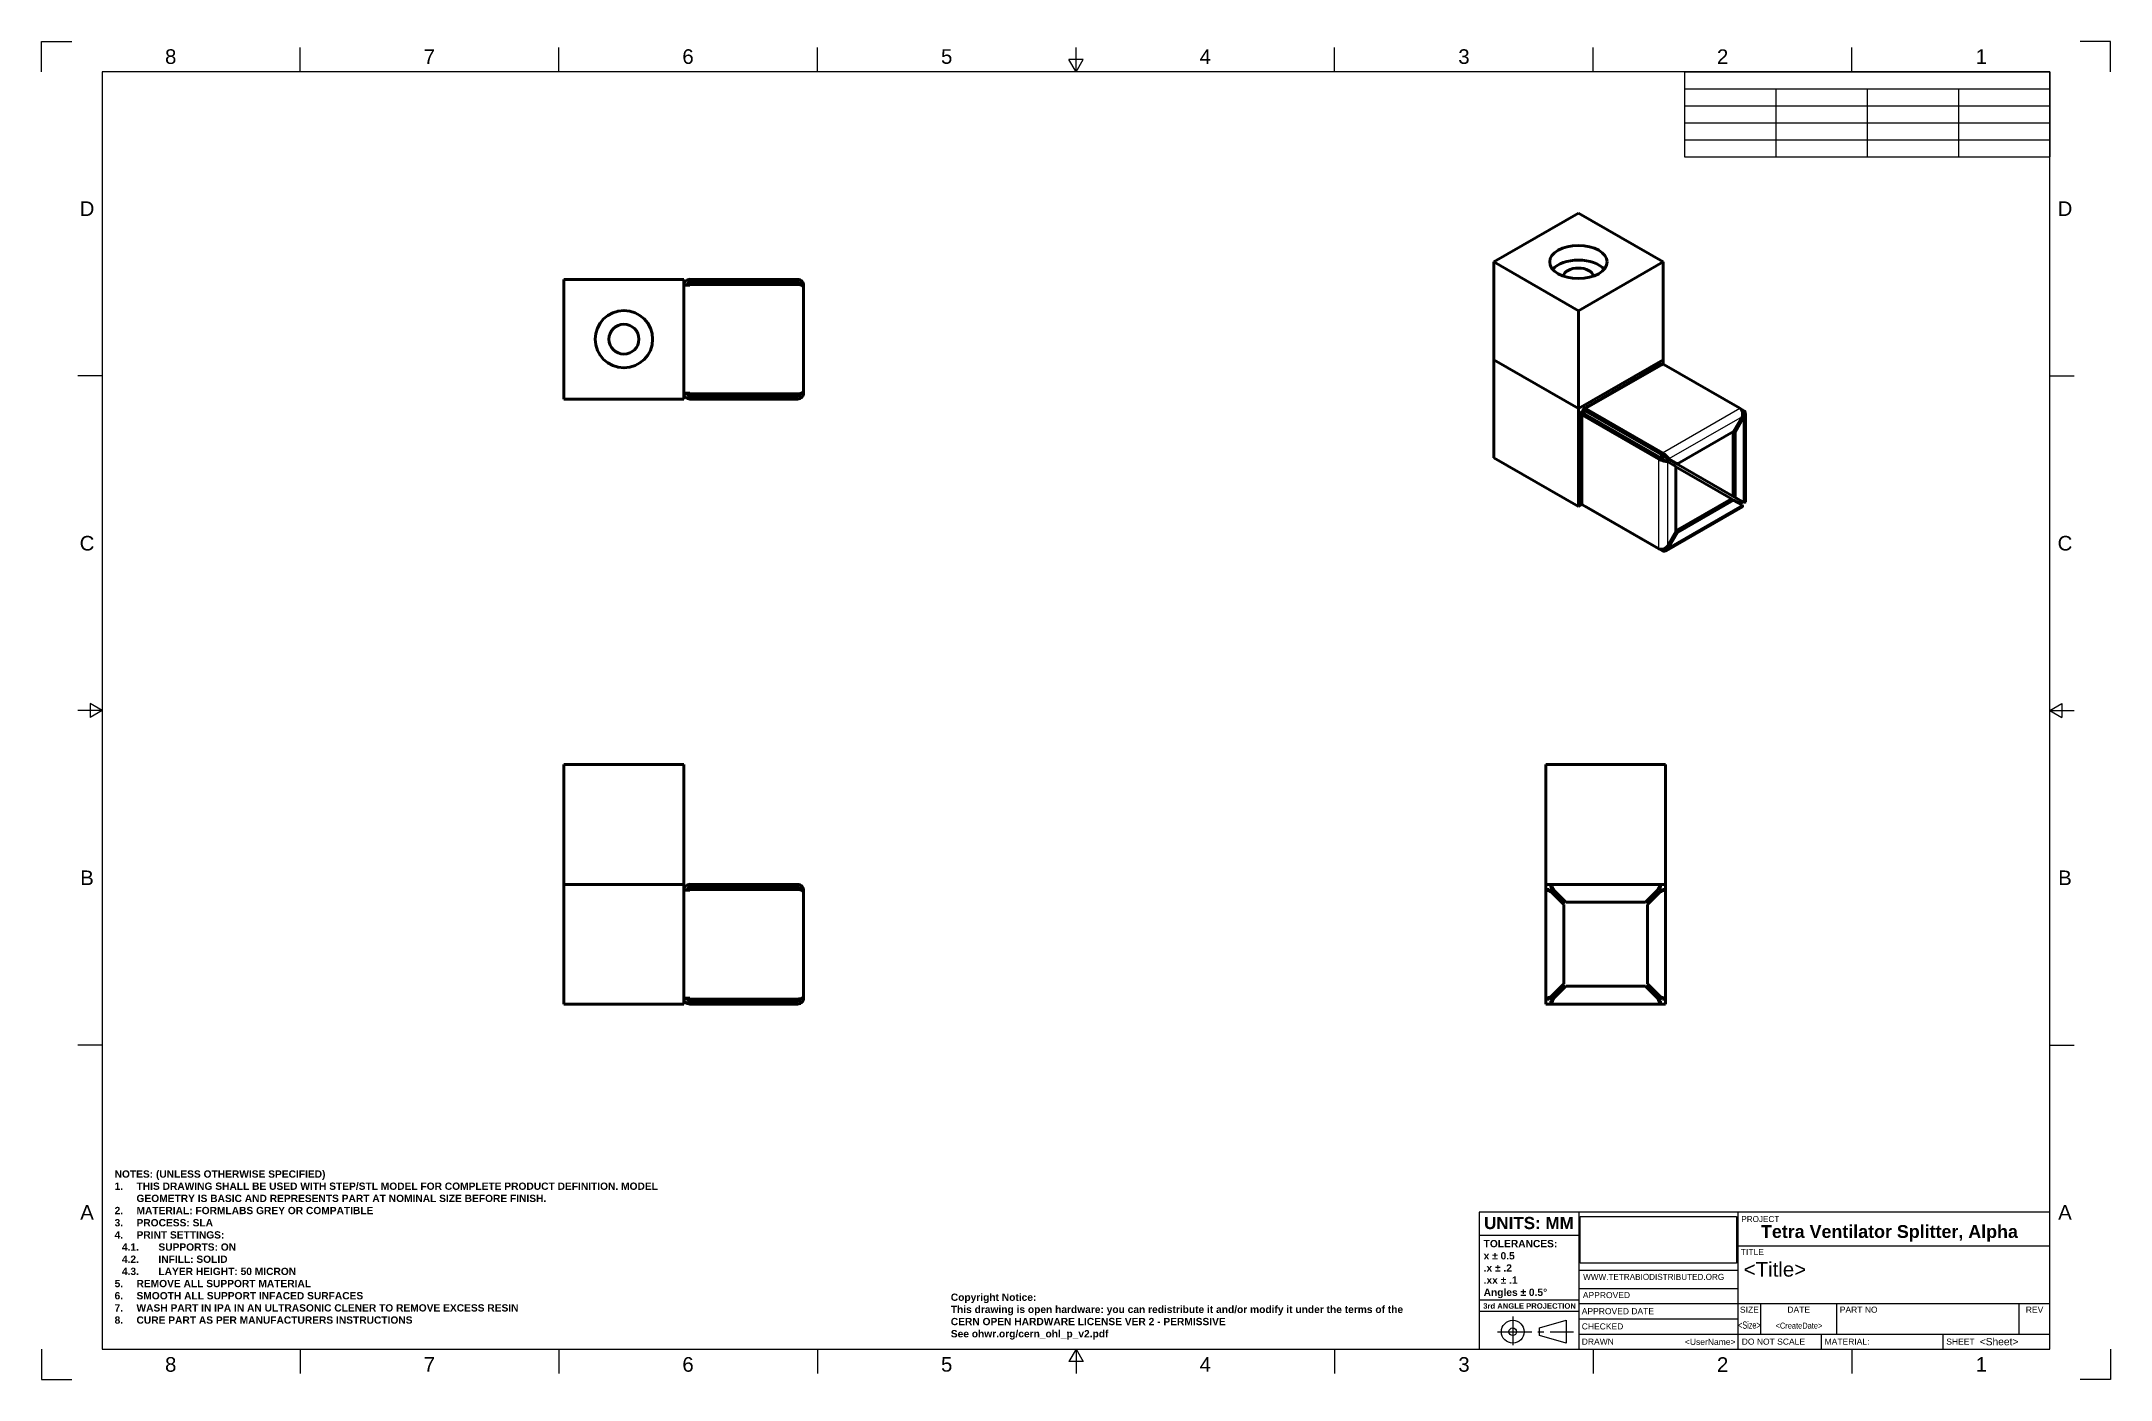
# Model space of a CAD drawing. Header units: inches. Extents: x 0 to 34, y 0 to 22.
import ezdxf
from ezdxf.enums import TextEntityAlignment as Align

# ---------------------------------------------------------------- set-up
doc = ezdxf.new("R2010")
doc.units = ezdxf.units.IN
doc.header["$LTSCALE"] = 0.75
doc.header["$MEASUREMENT"] = 0
doc.linetypes.add('CENTER2', pattern=[1.125, 0.75, -0.125, 0.125, -0.125])
doc.linetypes.add('PHANTOM2', pattern=[1.25, 0.625, -0.125, 0.125, -0.125, 0.125, -0.125])
for name, color, linetype, lineweight in [('Annotations', 7, 'Continuous', 25), ('BOM', 7, 'Continuous', 25), ('Visible', 7, 'Continuous', 50), ('Visible Narrow', 7, 'Continuous', 25)]:
    doc.layers.add(name, color=color, linetype=linetype, lineweight=lineweight)
doc.layers.add('Border', color=7, linetype='Continuous')
doc.layers.add('Titleblock', color=7, linetype='Continuous')
doc.styles.add('FusionTitle', font='ARIALUNI.TTF')
picture_1 = doc.add_image_def('image1.png', size_in_pixel=(3600, 1075))

# ---------------------------------------------------------------- blocks, each defined once
blk = doc.blocks.new('ANSI_D_SHEET')
at = {"layer": 'Border'}
for p, q in [((0, 21.5), (0, 22)), ((0, 22), (0.5, 22)), ((4.25, 21.5), (4.25, 21.9)), ((8.5, 21.5), (8.5, 21.9)), ((12.75, 21.5), (12.75, 21.9)), ((17, 21.5), (17, 21.9)), ((21.25, 21.5), (21.25, 21.9)), ((25.5, 21.5), (25.5, 21.9)), ((29.75, 21.5), (29.75, 21.9)), ((34, 22), (33.5, 22)), ((34, 21.5), (34, 22)), ((33, 21.5), (1, 21.5)), ((1, 21.5), (1, 0.5)), ((17.11547, 21.7), (16.88453, 21.7)), ((17, 21.5), (16.88453, 21.7)), ((17, 21.5), (17.11547, 21.7)), ((33, 0.5), (33, 21.5)), ((1, 16.5), (0.6, 16.5)), ((33, 16.5), (33.4, 16.5)), ((1, 11), (0.6, 11)), ((0.8, 11.11547), (0.8, 10.88453)), ((1, 11), (0.8, 11.11547)), ((1, 11), (0.8, 10.88453)), ((33, 11), (33.2, 11.11547)), ((33, 11), (33.4, 11)), ((33, 11), (33.2, 10.88453)), ((33.2, 11.11547), (33.2, 10.88453)), ((1, 5.5), (0.6, 5.5)), ((33, 5.5), (33.4, 5.5)), ((0, 0.5), (0, 0)), ((1, 0.5), (33, 0.5)), ((4.25, 0.5), (4.25, 0.1)), ((8.5, 0.5), (8.5, 0.1)), ((12.75, 0.5), (12.75, 0.1)), ((17, 0.5), (16.88453, 0.3)), ((17, 0.5), (17, 0.1)), ((17, 0.5), (17.11547, 0.3)), ((21.25, 0.5), (21.25, 0.1)), ((25.5, 0.5), (25.5, 0.1)), ((29.75, 0.5), (29.75, 0.1)), ((34, 0.5), (34, 0)), ((0, 0), (0.5, 0)), ((17.11547, 0.3), (16.88453, 0.3)), ((34, 0), (33.5, 0))]:
    blk.add_line(p, q, dxfattribs=at)
at = {"layer": 'Border', "style": 'FusionTitle'}
for s, p in [('8', (2.125, 21.75)), ('7', (6.375, 21.75)), ('6', (10.625, 21.75)), ('5', (14.875, 21.75)), ('4', (19.125, 21.75)), ('3', (23.375, 21.75)), ('2', (27.625, 21.75)), ('1', (31.875, 21.75)), ('D', (0.75, 19.25)), ('D', (33.25, 19.25)), ('C', (0.75, 13.75)), ('C', (33.25, 13.75)), ('B', (0.75, 8.25)), ('B', (33.25, 8.25)), ('A', (0.75, 2.75)), ('A', (33.25, 2.75)), ('8', (2.125, 0.25)), ('7', (6.375, 0.25)), ('6', (10.625, 0.25)), ('5', (14.875, 0.25)), ('4', (19.125, 0.25)), ('3', (23.375, 0.25)), ('2', (27.625, 0.25)), ('1', (31.875, 0.25))]:
    blk.add_text(s, height=0.24, dxfattribs=at).set_placement(p, align=Align.MIDDLE)
blk = doc.blocks.new('Tetra Titleblock Assembly')
at = {"layer": 'Titleblock'}
for p, q in [((0.002, 2.251), (-9.375, 2.251)), ((-7.74, 2.251), (-7.74, 0)), ((-5.12, 0), (-5.12, 2.251)), ((0, 0), (0, 2.251)), ((-7.74, 1), (-5.12, 1)), ((-7.74, 0.75), (0, 0.75)), ((-4.75, 0.25), (-4.75, 0.75)), ((-3.5, 0.25), (-3.5, 0.75)), ((-0.5, 0.25), (-0.5, 0.75)), ((-7.74, 0.5), (-5.12, 0.5)), ((-7.74, 0.25), (0, 0.25)), ((-7.74, 0), (0, 0)), ((-3.75, 0), (-3.75, 0.25)), ((-1.75, 0), (-1.75, 0.25))]:
    blk.add_line(p, q, dxfattribs=at)
at = {"layer": 'Titleblock', "lineweight": 25}
for p, q in [((-9.375, 2.251), (-9.375, 0)), ((-7.74, 1.871), (-9.375, 1.871)), ((-5.12, 1.7), (0, 1.7)), ((-7.746, 1.3), (-5.126, 1.3)), ((-9.375, 0.814), (-7.74, 0.814)), ((-9.375, 0.625), (-7.74, 0.625)), ((-8.385, 0.35), (-7.948, 0.475)), ((-8.385, 0.225), (-8.385, 0.35)), ((-7.948, 0.475), (-7.948, 0.1)), ((-7.948, 0.1), (-8.385, 0.225))]:
    blk.add_line(p, q, dxfattribs=at)
at = {"layer": 'Titleblock', "linetype": 'PHANTOM2', "lineweight": 25}
blk.add_line((-8.823, 0.537), (-8.823, 0.037), dxfattribs=at)
at = {"layer": 'Titleblock', "linetype": 'CENTER2', "lineweight": 25}
blk.add_line((-9.073, 0.287), (-7.823, 0.287), dxfattribs=at)
at = {"layer": 'Titleblock', "lineweight": 25}
for radius in [0.188, 0.0625]:
    blk.add_circle((-8.823, 0.287), radius, dxfattribs=at)
at = {"layer": 'Titleblock', "style": 'FusionTitle'}
for s, p in [('TITLE', (-5.077, 1.648)), ('PART NO', (-3.45, 0.7))]:
    blk.add_text(s, height=0.1, dxfattribs=at).set_placement(p, align=Align.TOP_LEFT)
for s, p in [('APPROVED', (-7.672, 0.89)), ('APPROVED DATE', (-7.69, 0.625)), ('CHECKED', (-7.69, 0.375)), ('DRAWN', (-7.69, 0.125)), ('DO NOT SCALE', (-5.061, 0.125)), ('MATERIAL:', (-3.7, 0.125)), ('SHEET', (-1.7, 0.125))]:
    blk.add_text(s, height=0.1, dxfattribs=at).set_placement(p, align=Align.MIDDLE_LEFT)
for s, p in [('SIZE', (-4.935, 0.7)), ('DATE', (-4.125, 0.7)), ('REV', (-0.25, 0.7))]:
    blk.add_text(s, height=0.1, dxfattribs=at).set_placement(p, align=Align.TOP_CENTER)
at = {"layer": 'Titleblock', "lineweight": 25, "attachment_point": 1}
for s, width, heights, insert, char_height in [('{\\fHelvetica|b1|i0|c0|p34;UNITS: MM}', 1.75, [0], (-9.295, 2.175), 0.2), ('{\\fHelvetica|b1|i0|c0|p34;TOLERANCES:\\Px ± 0.5\\P.x ± .2\\P.xx ± .1\\PAngles ± 0.5°}', 1.20914, [0], (-9.302, 1.796), 0.12), ('{\\fHelvetica|b1|i0|c0|p34;3rd ANGLE PROJECTION}', 1.76914, [0.138], (-9.309, 0.756), 0.09)]:
    blk.add_mtext_dynamic_manual_height_columns(s, width=width, gutter_width=0.6, heights=heights, dxfattribs=dict(at, insert=insert, char_height=char_height))
at = {"layer": 'Titleblock', "lineweight": 35, "char_height": 0.1, "attachment_point": 1}
for s, width, insert in [('PROJECT', 0.62, (-5.068, 2.19)), ('WWW.TETRABIODISTRIBUTED.ORG', 2.41412, (-7.667, 1.239))]:
    blk.add_mtext_dynamic_manual_height_columns(s, width=width, gutter_width=0.6, heights=[0], dxfattribs=dict(at, insert=insert))
at = {"layer": 'Titleblock', "style": 'FusionTitle'}
blk.add_attdef('TITLE_1', text='', height=0.24, dxfattribs=at).set_placement((-5.028, 1.433), align=Align.TOP_LEFT)
for tag, p in [('APPROVED_BY', (-5.135, 0.881)), ('CHECKED_BY', (-5.161, 0.381)), ('DRAWN_BY', (-5.164, 0.12))]:
    blk.add_attdef(tag, text='', height=0.1, dxfattribs=at).set_placement(p, align=Align.MIDDLE_RIGHT)
for tag, p in [('SIZE', (-4.935, 0.3)), ('REV', (-0.25, 0.3))]:
    blk.add_attdef(tag, text='', height=0.12, dxfattribs=at).set_placement(p, align=Align.BOTTOM_CENTER)
blk.add_attdef('DRAWN_DATE', text='', height=0.1, dxfattribs=at).set_placement((-4.121, 0.388), align=Align.MIDDLE_CENTER)
blk.add_attdef('<PART_NO>', text='', height=0.12, dxfattribs=at).set_placement((-3.45, 0.3), align=Align.BOTTOM_LEFT)
for tag, p in [('MATERIAL', (-2.927, 0.124)), ('SHEET', (-1.15, 0.125))]:
    blk.add_attdef(tag, text='', height=0.12, dxfattribs=at).set_placement(p, align=Align.MIDDLE_LEFT)
at = {"layer": 'Titleblock', "linetype": 'Continuous', "lineweight": 0}
image = blk.add_image(picture_1, insert=(-7.714, 1.414), size_in_units=(2.567, 0.767), dxfattribs=at)
image.dxf.flags = 15
blk = doc.blocks.new('*T7')
at = {"layer": 'BOM', "color": 0, "linetype": 'ByBlock', "lineweight": -2, "transparency": 16777216}
for p, q in [((0, 0), (6, 0)), ((0, 0), (0, -1.4)), ((6, 0), (6, -1.4)), ((0, -0.28), (6, -0.28)), ((1.5, -0.28), (1.5, -1.4)), ((3, -0.28), (3, -1.4)), ((4.5, -0.28), (4.5, -1.4)), ((0, -0.56), (6, -0.56)), ((0, -0.84), (6, -0.84)), ((0, -1.12), (6, -1.12)), ((0, -1.4), (6, -1.4))]:
    blk.add_line(p, q, dxfattribs=at)

msp = doc.modelspace()

# ---------------------------------------------------------------- linework, layer by layer
at = {"layer": 'Visible', "extrusion": (-0.707107, -0.407196, 0.578093)}
for p, q in [((25.255, 19.175, -0.573), (23.863, 18.373, 0.565)), ((26.647, 18.373, 0.565), (25.255, 19.175, -0.573)), ((23.863, 18.373, 0.565), (25.255, 17.572, 1.703)), ((23.863, 18.373, 0.565), (23.863, 16.764, -0.569)), ((25.255, 17.572, 1.703), (26.647, 18.373, 0.565)), ((26.647, 18.373, 0.565), (26.647, 16.764, -0.569)), ((25.255, 17.572, 1.703), (25.255, 15.963, 0.569)), ((23.863, 16.764, -0.569), (25.255, 15.963, 0.569)), ((23.863, 16.764, -0.569), (23.863, 15.155, -1.703)), ((25.255, 15.963, 0.569), (23.863, 16.764, -0.569)), ((25.255, 15.963, 0.569), (26.647, 16.764, -0.569)), ((26.647, 16.764, -0.569), (25.255, 15.963, 0.569)), ((25.345, 15.967, 0.512), (26.598, 16.689, -0.512)), ((26.647, 16.764, -0.569), (26.647, 16.684, -0.625)), ((26.647, 16.684, -0.455), (26.657, 16.69, -0.464)), ((26.657, 16.69, -0.464), (27.91, 15.968, 0.561)), ((25.255, 15.963, 0.569), (25.255, 14.353, -0.565)), ((25.296, 14.434, -0.508), (25.296, 15.882, 0.512)), ((25.325, 15.922, 0.455), (25.36, 15.902, 0.484)), ((25.325, 15.854, 0.578), (25.36, 15.874, 0.549)), ((25.325, 15.854, 0.578), (26.578, 15.132, 1.602)), ((25.325, 15.842, 0.569), (25.325, 15.854, 0.578)), ((25.36, 15.874, 0.549), (26.612, 15.152, 1.573)), ((25.394, 15.963, 0.569), (25.384, 15.957, 0.577)), ((25.384, 15.957, 0.577), (26.637, 15.235, 1.602)), ((25.384, 15.957, 0.577), (25.384, 15.916, 0.549)), ((26.637, 15.195, 1.573), (25.384, 15.916, 0.549)), ((27.945, 15.828, 0.589), (27.806, 15.587, 0.59)), ((27.97, 15.814, 0.549), (27.83, 15.572, 0.55)), ((27.915, 15.966, 0.419), (27.97, 15.934, 0.464)), ((27.97, 15.814, 0.549), (27.945, 15.828, 0.529)), ((27.998, 15.882, 0.512), (27.998, 14.434, -0.508)), ((26.881, 15.054, 1.346), (27.806, 15.587, 0.59)), ((27.796, 14.523, -0.232), (27.796, 15.581, 0.513)), ((27.83, 15.572, 0.55), (27.806, 15.587, 0.529)), ((27.83, 15.572, 0.55), (27.83, 14.503, -0.204)), ((25.255, 14.353, -0.565), (23.863, 15.155, -1.703)), ((26.647, 15.155, -1.703), (26.628, 15.144, -1.687)), ((26.647, 15.183, -1.682), (26.647, 15.155, -1.703)), ((26.682, 15.169, -1.565), (26.682, 15.163, -1.569)), ((26.682, 15.163, -1.569), (27.935, 14.442, -0.545)), ((26.717, 15.092, 1.573), (26.682, 15.112, 1.545)), ((26.741, 15.135, 1.573), (26.707, 15.155, 1.545)), ((26.846, 15.074, 1.318), (26.707, 15.155, 1.545)), ((26.717, 15.092, 1.573), (26.856, 15.011, 1.346)), ((26.741, 15.135, 1.573), (26.881, 15.054, 1.346)), ((26.881, 15.054, 1.346), (26.846, 15.074, 1.318)), ((26.856, 13.942, 0.593), (26.856, 15.011, 1.346)), ((27.77, 14.48, -0.659), (26.856, 15.006, -1.406)), ((25.325, 14.393, -0.621), (25.255, 14.353, -0.565)), ((25.325, 14.394, -0.451), (25.325, 14.382, -0.459)), ((25.325, 14.382, -0.459), (26.578, 13.66, 0.565)), ((25.384, 14.347, -0.556), (25.384, 14.348, -0.556)), ((25.384, 14.347, -0.556), (26.637, 13.626, 0.468)), ((27.949, 14.348, -0.508), (26.696, 13.627, 0.516)), ((26.856, 13.953, 0.516), (27.771, 14.48, -0.232)), ((27.806, 14.46, -0.204), (26.881, 13.927, 0.553)), ((27.806, 14.46, -0.204), (27.771, 14.48, -0.232)), ((27.83, 14.503, -0.204), (27.796, 14.523, -0.232)), ((27.935, 14.442, -0.459), (27.796, 14.523, -0.232)), ((27.945, 14.379, -0.431), (27.806, 14.46, -0.204)), ((27.97, 14.422, -0.431), (27.83, 14.503, -0.204)), ((27.97, 14.422, -0.431), (27.935, 14.442, -0.459)), ((26.717, 13.701, 0.593), (26.856, 13.942, 0.593)), ((26.881, 13.927, 0.553), (26.856, 13.942, 0.532)), ((26.741, 13.686, 0.553), (26.717, 13.701, 0.533)), ((26.741, 13.686, 0.553), (26.881, 13.927, 0.553))]:
    msp.add_line(p, q, dxfattribs=at)
at = {"layer": 'Visible', "extrusion": (-1e-16, -1, 2.966e-13)}
for p, q in [((10.556, 18.088, 1.969), (8.587, 18.088, 1.969)), ((8.587, 18.088, 1.969), (8.587, 16.12, 1.969)), ((10.556, 16.12, 1.969), (10.556, 18.088, 1.969)), ((10.654, 18.088, -0.084), (12.426, 18.088, -0.084)), ((10.654, 18.088, -0.084), (10.654, 18.039, -0.084)), ((12.426, 18.039, -0.084), (10.654, 18.039, -0.084)), ((10.654, 18.004, 0), (12.426, 18.004, 0)), ((10.654, 17.99, 0), (10.654, 18.004, 0)), ((12.524, 17.99, -0.133), (12.495, 17.99, -0.133)), ((12.524, 17.99, -0.133), (12.524, 17.955, -0.168)), ((12.524, 17.955, -0.098), (12.524, 16.253, -0.098)), ((8.587, 16.12, 1.969), (10.556, 16.12, 1.969)), ((10.654, 16.218, 0), (10.654, 16.204, 0)), ((10.654, 16.204, 0), (12.426, 16.204, 0)), ((10.654, 16.169, -0.084), (12.426, 16.169, -0.084)), ((10.654, 16.12, -0.084), (10.654, 16.169, -0.084)), ((10.654, 16.12, -0.084), (12.426, 16.12, -0.084)), ((12.524, 16.218, -0.133), (12.495, 16.218, -0.133)), ((12.524, 16.218, -0.133), (12.524, 16.253, -0.168))]:
    msp.add_line(p, q, dxfattribs=at)
at = {"layer": 'Visible'}
for p, q in [((8.587, 10.11, 0.984), (10.556, 10.11, 0.984)), ((8.587, 10.11, 0.984), (8.587, 8.142, 0.984)), ((10.556, 10.11, 0.984), (10.556, 8.142, 0.984)), ((8.587, 8.142, 0.984), (10.556, 8.142, 0.984)), ((8.587, 8.142, 0.984), (8.587, 6.173, 0.984)), ((10.556, 8.142, 0.984), (8.587, 8.142, 0.984)), ((10.556, 8.142, 0.984), (10.556, 6.173, 0.984)), ((10.654, 8.142, 0.9), (12.426, 8.142, 0.9)), ((10.654, 8.142, 0.9), (10.654, 8.093, 0.9)), ((12.426, 8.093, 0.9), (10.654, 8.093, 0.9)), ((10.654, 8.058, 0.984), (12.426, 8.058, 0.984)), ((10.654, 8.044, 0.984), (10.654, 8.058, 0.984)), ((12.524, 8.044, 0.851), (12.495, 8.044, 0.851)), ((12.524, 8.044, 0.851), (12.524, 8.009, 0.816)), ((12.524, 8.009, 0.886), (12.524, 6.307, 0.886)), ((10.556, 6.173, 0.984), (8.587, 6.173, 0.984)), ((10.654, 6.272, 0.984), (10.654, 6.257, 0.984)), ((10.654, 6.257, 0.984), (12.426, 6.257, 0.984)), ((10.654, 6.223, 0.9), (12.426, 6.223, 0.9)), ((10.654, 6.173, 0.9), (10.654, 6.223, 0.9)), ((10.654, 6.173, 0.9), (12.426, 6.173, 0.9)), ((12.524, 6.272, 0.851), (12.495, 6.272, 0.851)), ((12.524, 6.272, 0.851), (12.524, 6.307, 0.816))]:
    msp.add_line(p, q, dxfattribs=at)
at = {"layer": 'Visible', "extrusion": (-1, -2e-16, 2.966e-13)}
for p, q in [((24.72, 10.11, 0), (26.688, 10.11, 0)), ((24.72, 10.11, 0), (24.72, 8.142, 0)), ((26.688, 10.11, 0), (26.688, 8.142, 0)), ((24.72, 8.142, 0), (24.804, 8.142, 0)), ((24.72, 8.142, 0), (24.72, 8.058, 0)), ((24.804, 8.142, 0), (24.72, 8.142, 0)), ((24.72, 8.058, 1.87), (24.769, 8.058, 1.87)), ((24.72, 6.257, 1.87), (24.72, 8.058, 1.87)), ((24.804, 8.093, 1.87), (24.804, 8.142, 1.87)), ((24.804, 8.142, 1.87), (26.604, 8.142, 1.87)), ((24.818, 8.009, 1.968), (25.015, 7.812, 1.968)), ((24.853, 8.044, 1.968), (25.05, 7.847, 1.968)), ((25.05, 7.847, 1.968), (26.358, 7.847, 1.968)), ((26.555, 8.044, 1.968), (26.358, 7.847, 1.968)), ((26.59, 8.009, 1.968), (26.393, 7.812, 1.968)), ((26.604, 8.142, 0), (26.688, 8.142, 0)), ((26.688, 8.142, 0), (26.604, 8.142, 0)), ((26.604, 8.142, 1.87), (26.604, 8.093, 1.87)), ((26.639, 8.058, 1.87), (26.688, 8.058, 1.87)), ((26.688, 8.142, 0), (26.688, 8.058, 0)), ((26.688, 8.058, 1.87), (26.688, 6.257, 1.87)), ((25.015, 6.504, 1.968), (25.015, 7.812, 1.968)), ((26.393, 7.812, 1.968), (26.393, 6.504, 1.968)), ((24.818, 6.307, 1.968), (25.015, 6.504, 1.968)), ((24.853, 6.272, 1.968), (25.05, 6.469, 1.968)), ((26.358, 6.469, 1.968), (25.05, 6.469, 1.968)), ((26.555, 6.272, 1.968), (26.358, 6.469, 1.968)), ((26.59, 6.307, 1.968), (26.393, 6.504, 1.968)), ((24.72, 6.257, 0), (24.72, 6.173, 0)), ((24.769, 6.257, 1.87), (24.72, 6.257, 1.87)), ((24.804, 6.173, 0), (24.72, 6.173, 0)), ((24.804, 6.173, 1.87), (24.804, 6.223, 1.87)), ((26.604, 6.173, 1.87), (24.804, 6.173, 1.87)), ((26.604, 6.223, 1.87), (26.604, 6.173, 1.87)), ((26.688, 6.173, 0), (26.604, 6.173, 0)), ((26.688, 6.257, 1.87), (26.639, 6.257, 1.87)), ((26.688, 6.257, 0), (26.688, 6.173, 0))]:
    msp.add_line(p, q, dxfattribs=at)
at = {"layer": 'Visible', "extrusion": (-2e-16, -0.817547, -0.575862)}
msp.add_circle((25.255, -10.119, -15.346), 0.472, dxfattribs=at)
at = {"layer": 'Visible', "extrusion": (-7e-16, -2.966e-13, -1)}
for centre, radius in [((-9.572, 17.104, -1.969), 0.472), ((-9.572, 17.104, -1.673), 0.246)]:
    msp.add_circle(centre, radius, dxfattribs=at)
at = {"layer": 'Visible', "extrusion": (3e-16, -0.817547, -0.575862)}
for centre, radius, start, end in [((25.255, -10.119, -15.051), 0.472, 206.3373, 333.6627), ((25.255, -10.119, -15.051), 0.246, 183.634, 356.366), ((26.647, -9.98, -11.508), 0.0492, 225, 283.21)]:
    msp.add_arc(centre, radius, start, end, dxfattribs=at)
at = {"layer": 'Visible', "extrusion": (0, -2.966e-13, -1)}
msp.add_arc((-10.654, 17.99, 0.098), 0.0984, 0, 90, dxfattribs=at)
at = {"layer": 'Visible'}
for centre, radius, start, end in [((10.654, 17.99, -0.098), 0.0492, 90, 180), ((10.654, 16.218, -0.098), 0.0984, 180, 270), ((10.654, 16.218, -0.098), 0.0492, 180, 270), ((10.654, 8.044, 0.886), 0.0492, 90, 180), ((10.654, 6.272, 0.886), 0.0984, 180, 270), ((10.654, 6.272, 0.886), 0.0492, 180, 270)]:
    msp.add_arc(centre, radius, start, end, dxfattribs=at)
at = {"layer": 'Visible', "extrusion": (1e-16, 1, -2.966e-13)}
for centre in [(-10.654, -0.098, 17.99), (-10.654, -0.098, 16.218)]:
    msp.add_arc(centre, 0.0984, 0, 90, dxfattribs=at)
at = {"layer": 'Visible', "extrusion": (0.707107, 0.407196, -0.578093)}
for centre, radius, start, end in [((1.09, 17.722, 25.899), 0.0984, 360, 44.8892), ((1.09, 17.722, 24.128), 0.0984, 314.8892, 44.8892), ((-0.165, 16.471, 25.899), 0.0492, 280.5328, 314.8892)]:
    msp.add_arc(centre, radius, start, end, dxfattribs=at)
at = {"layer": 'Visible', "extrusion": (-3e-16, 0.817547, 0.575862)}
for centre, radius, start, end in [((-25.394, -8.727, 13.279), 0.0984, 315, 45), ((-25.394, -8.727, 13.279), 0.0492, 315, 27.9007), ((-25.394, -8.727, 11.508), 0.0984, 0, 45)]:
    msp.add_arc(centre, radius, start, end, dxfattribs=at)
at = {"layer": 'Visible', "extrusion": (-0.707107, -0.407196, 0.578093)}
msp.add_arc((-1.09, 17.722, -24.128), 0.0492, 152.142, 225.1108, dxfattribs=at)
at = {"layer": 'Visible', "extrusion": (0, 0, -1)}
msp.add_arc((-10.654, 8.044, -0.886), 0.0984, 0, 90, dxfattribs=at)
at = {"layer": 'Visible', "extrusion": (0, 1, 0)}
for centre in [(-10.654, 0.886, 8.044), (-10.654, 0.886, 6.272)]:
    msp.add_arc(centre, 0.0984, 0, 90, dxfattribs=at)
at = {"layer": 'Visible', "extrusion": (-2e-16, 1, -2e-16)}
for centre, start, end in [((-24.818, 0.098, 8.044), 270, 315), ((-26.59, 0.098, 8.044), 225, 270)]:
    msp.add_arc(centre, 0.0492, start, end, dxfattribs=at)
at = {"layer": 'Visible', "extrusion": (-1, -2e-16, 2.966e-13)}
for centre, start, end in [((-8.044, 0.098, -24.818), 225, 270), ((-6.272, 0.098, -24.818), 270, 315)]:
    msp.add_arc(centre, 0.0492, start, end, dxfattribs=at)
at = {"layer": 'Visible', "extrusion": (1, 2e-16, -2.966e-13)}
for centre, start, end in [((8.044, 0.098, 26.59), 270, 315), ((6.272, 0.098, 26.59), 225, 270)]:
    msp.add_arc(centre, 0.0492, start, end, dxfattribs=at)
at = {"layer": 'Visible', "extrusion": (-1e-16, -1, -1.3e-15)}
msp.add_arc((24.818, 0.098, -6.272), 0.0492, 225, 270, dxfattribs=at)
at = {"layer": 'Visible', "extrusion": (2e-16, -1, 2e-16)}
msp.add_arc((26.59, 0.098, -6.272), 0.0492, 270, 315, dxfattribs=at)
at = {"layer": 'Visible', "extrusion": (2e-16, -0.707107, 0.707107)}
msp.add_ellipse((12.426, 17.99, -0.133), major_axis=(0, 0.0492, 0.0492), ratio=0.707107, start_param=-1.407337, end_param=0, dxfattribs=at)
at = {"layer": 'Visible', "extrusion": (-4.5e-15, 0.707107, 0.707107)}
msp.add_ellipse((12.426, 16.218, -0.133), major_axis=(0, -0.0492, 0.0492), ratio=0.707107, start_param=0, end_param=1.407337, dxfattribs=at)
at = {"layer": 'Visible', "extrusion": (0.5, 0.866024, -0.001578)}
msp.add_ellipse((26.647, 15.132, 1.516), major_axis=(-0.0348, 0.0202, 0.0568), ratio=0.707107, start_param=0, end_param=1.570796, dxfattribs=at)
at = {"layer": 'Visible', "extrusion": (-0.5, -0.866024, 0.001578)}
for centre, start_param, end_param in [((26.672, 15.175, 1.516), 4.712389, 6.283185), ((27.9, 14.462, -0.488), 3.141593, 4.712389)]:
    msp.add_ellipse(centre, major_axis=(-0.0348, 0.0202, 0.0568), ratio=0.707107, start_param=start_param, end_param=end_param, dxfattribs=at)
at = {"layer": 'Visible', "extrusion": (-2.2e-15, -0.707107, 0.707107)}
msp.add_ellipse((12.426, 8.044, 0.851), major_axis=(0, 0.0492, 0.0492), ratio=0.707107, start_param=-1.407337, end_param=0, dxfattribs=at)
at = {"layer": 'Visible', "extrusion": (0.707107, 0.707107, -2.145e-13)}
msp.add_ellipse((24.818, 8.009, 1.87), major_axis=(0.0492, -0.0492), ratio=0.707107, start_param=3.141593, end_param=4.712389, dxfattribs=at)
at = {"layer": 'Visible', "extrusion": (-0.707107, -0.707107, 2.077e-13)}
msp.add_ellipse((24.853, 8.044, 1.87), major_axis=(0.0492, -0.0492), ratio=0.707107, start_param=1.570796, end_param=3.141593, dxfattribs=at)
at = {"layer": 'Visible', "extrusion": (0.707107, -0.707107, -2.095e-13)}
msp.add_ellipse((26.555, 8.044, 1.87), major_axis=(-0.0492, -0.0492), ratio=0.707107, start_param=3.141593, end_param=4.712389, dxfattribs=at)
at = {"layer": 'Visible', "extrusion": (-0.707107, 0.707107, 2.099e-13)}
msp.add_ellipse((26.59, 8.009, 1.87), major_axis=(-0.0492, -0.0492), ratio=0.707107, start_param=1.570796, end_param=3.141593, dxfattribs=at)
at = {"layer": 'Visible', "extrusion": (8e-16, 0.707107, 0.707107)}
msp.add_ellipse((12.426, 6.272, 0.851), major_axis=(0, -0.0492, 0.0492), ratio=0.707107, start_param=0, end_param=1.407337, dxfattribs=at)
at = {"layer": 'Visible', "extrusion": (0.707107, -0.707107, -2.157e-13)}
msp.add_ellipse((24.818, 6.307, 1.87), major_axis=(0.0492, 0.0492), ratio=0.707107, start_param=1.570796, end_param=3.141593, dxfattribs=at)
at = {"layer": 'Visible', "extrusion": (-0.707107, 0.707107, 2.104e-13)}
msp.add_ellipse((24.853, 6.272, 1.87), major_axis=(0.0492, 0.0492), ratio=0.707107, start_param=3.141593, end_param=4.712389, dxfattribs=at)
at = {"layer": 'Visible', "extrusion": (0.707107, 0.707107, -2.108e-13)}
msp.add_ellipse((26.555, 6.272, 1.87), major_axis=(-0.0492, 0.0492), ratio=0.707107, start_param=1.570796, end_param=3.141593, dxfattribs=at)
at = {"layer": 'Visible', "extrusion": (-0.707107, -0.707107, 2.106e-13)}
msp.add_ellipse((26.59, 6.307, 1.87), major_axis=(-0.0492, 0.0492), ratio=0.707107, start_param=3.141593, end_param=4.712389, dxfattribs=at)
at = {"layer": 'Visible', "extrusion": (-1.21171e-11, 0.447214, -0.894427)}
msp.add_open_spline([(12.426, 18.088, -0.084), (12.455, 18.088, -0.084), (12.484, 18.075, -0.091), (12.502, 18.052, -0.102), (12.516, 18.035, -0.111), (12.524, 18.012, -0.122), (12.524, 17.99, -0.133)], degree=3, knots=[0, 0, 0, 0, 0.890076, 0.890076, 0.890076, 1.570796, 1.570796, 1.570796, 1.570796], dxfattribs=at)
at = {"layer": 'Visible', "extrusion": (3.696e-12, -0.894427, 0.447214)}
msp.add_open_spline([(12.426, 18.004, 0), (12.455, 18.004, 0), (12.484, 17.998, -0.014), (12.502, 17.986, -0.036), (12.516, 17.978, -0.054), (12.524, 17.966, -0.076), (12.524, 17.955, -0.098)], degree=3, knots=[0, 0, 0, 0, 0.890076, 0.890076, 0.890076, 1.570796, 1.570796, 1.570796, 1.570796], dxfattribs=at)
at = {"layer": 'Visible', "extrusion": (-3.6823e-12, -0.894427, -0.447214)}
msp.add_open_spline([(12.426, 16.204, 0), (12.455, 16.204, 0), (12.484, 16.211, -0.014), (12.502, 16.222, -0.036), (12.516, 16.231, -0.054), (12.524, 16.242, -0.076), (12.524, 16.253, -0.098)], degree=3, knots=[0, 0, 0, 0, 0.890076, 0.890076, 0.890076, 1.570796, 1.570796, 1.570796, 1.570796], dxfattribs=at)
at = {"layer": 'Visible', "extrusion": (-1.21128e-11, -0.447214, -0.894427)}
msp.add_open_spline([(12.426, 16.12, -0.084), (12.455, 16.12, -0.084), (12.484, 16.134, -0.091), (12.502, 16.156, -0.102), (12.516, 16.174, -0.111), (12.524, 16.196, -0.122), (12.524, 16.218, -0.133)], degree=3, knots=[0, 0, 0, 0, 0.890076, 0.890076, 0.890076, 1.570796, 1.570796, 1.570796, 1.570796], dxfattribs=at)
at = {"layer": 'Visible', "extrusion": (0.632456, -0.001411, -0.774595)}
for points in [[(27.91, 15.968, 0.561), (27.931, 15.956, 0.578), (27.946, 15.931, 0.59), (27.951, 15.9, 0.594), (27.955, 15.877, 0.598), (27.953, 15.851, 0.596), (27.945, 15.828, 0.589)], [(26.637, 13.626, 0.468), (26.658, 13.614, 0.485), (26.683, 13.616, 0.505), (26.704, 13.632, 0.523), (26.72, 13.644, 0.536), (26.733, 13.664, 0.547), (26.741, 13.686, 0.553)]]:
    msp.add_open_spline(points, degree=3, knots=[0, 0, 0, 0, 0.890076, 0.890076, 0.890076, 1.570796, 1.570796, 1.570796, 1.570796], dxfattribs=at)
at = {"layer": 'Visible', "extrusion": (0.316228, -0.549133, -0.773597)}
for points in [[(27.97, 15.934, 0.464), (27.99, 15.922, 0.481), (28.001, 15.899, 0.501), (27.998, 15.873, 0.519), (27.995, 15.853, 0.532), (27.985, 15.832, 0.543), (27.97, 15.814, 0.549)], [(26.578, 13.66, 0.565), (26.598, 13.648, 0.582), (26.628, 13.648, 0.594), (26.657, 13.659, 0.598), (26.68, 13.667, 0.602), (26.701, 13.682, 0.6), (26.717, 13.701, 0.593)]]:
    msp.add_open_spline(points, degree=3, knots=[0, 0, 0, 0, 0.890076, 0.890076, 0.890076, 1.570796, 1.570796, 1.570796, 1.570796], dxfattribs=at)
at = {"layer": 'Visible', "extrusion": (-0.316228, -0.91334, -0.256535)}
msp.add_open_spline([(26.578, 15.132, 1.602), (26.598, 15.12, 1.619), (26.628, 15.109, 1.623), (26.657, 15.101, 1.614), (26.68, 15.095, 1.607), (26.701, 15.092, 1.593), (26.717, 15.092, 1.573)], degree=3, knots=[0, 0, 0, 0, 0.890076, 0.890076, 0.890076, 1.570796, 1.570796, 1.570796, 1.570796], dxfattribs=at)
at = {"layer": 'Visible', "extrusion": (-0.632456, -0.729825, 0.259529)}
msp.add_open_spline([(26.637, 15.235, 1.602), (26.658, 15.223, 1.618), (26.683, 15.203, 1.623), (26.704, 15.182, 1.614), (26.72, 15.165, 1.607), (26.733, 15.148, 1.593), (26.741, 15.135, 1.573)], degree=3, knots=[0, 0, 0, 0, 0.890076, 0.890076, 0.890076, 1.570796, 1.570796, 1.570796, 1.570796], dxfattribs=at)
at = {"layer": 'Visible', "extrusion": (0.632456, 0.729825, -0.259529)}
msp.add_open_spline([(27.949, 14.348, -0.508), (27.95, 14.349, -0.504), (27.951, 14.35, -0.501), (27.951, 14.35, -0.497), (27.955, 14.355, -0.474), (27.953, 14.366, -0.45), (27.945, 14.379, -0.431)], degree=3, knots=[0.7834645, 0.7834645, 0.7834645, 0.7834645, 0.8900765, 0.8900765, 0.8900765, 1.5707963, 1.5707963, 1.5707963, 1.5707963], dxfattribs=at)
at = {"layer": 'Visible'}
msp.add_open_spline([(27.949, 14.434, -0.508), (27.949, 14.434, -0.508), (27.949, 14.434, -0.508), (27.949, 14.434, -0.508)], degree=3, dxfattribs=at)
at = {"layer": 'Visible', "extrusion": (0.316228, 0.91334, 0.256535)}
msp.add_open_spline([(27.998, 14.434, -0.508), (27.998, 14.433, -0.504), (27.998, 14.432, -0.501), (27.998, 14.431, -0.497), (27.995, 14.425, -0.474), (27.985, 14.422, -0.45), (27.97, 14.422, -0.431)], degree=3, knots=[0.7853982, 0.7853982, 0.7853982, 0.7853982, 0.8900765, 0.8900765, 0.8900765, 1.5707963, 1.5707963, 1.5707963, 1.5707963], dxfattribs=at)
at = {"layer": 'Visible', "extrusion": (-3.7062e-12, -0.447214, 0.894427)}
msp.add_open_spline([(12.426, 8.142, 0.9), (12.455, 8.142, 0.9), (12.484, 8.128, 0.893), (12.502, 8.105, 0.882), (12.516, 8.088, 0.873), (12.524, 8.066, 0.862), (12.524, 8.044, 0.851)], degree=3, knots=[0, 0, 0, 0, 0.890076, 0.890076, 0.890076, 1.570796, 1.570796, 1.570796, 1.570796], dxfattribs=at)
at = {"layer": 'Visible', "extrusion": (1.21084e-11, 0.894427, -0.447214)}
msp.add_open_spline([(12.426, 8.058, 0.984), (12.455, 8.058, 0.984), (12.484, 8.051, 0.97), (12.502, 8.04, 0.948), (12.516, 8.031, 0.93), (12.524, 8.02, 0.908), (12.524, 8.009, 0.886)], degree=3, knots=[0, 0, 0, 0, 0.890076, 0.890076, 0.890076, 1.570796, 1.570796, 1.570796, 1.570796], dxfattribs=at)
at = {"layer": 'Visible', "extrusion": (-0.447214, -0.894427, -1.19938e-11)}
msp.add_open_spline([(24.72, 8.058, 1.87), (24.72, 8.058, 1.899), (24.734, 8.051, 1.928), (24.756, 8.04, 1.946), (24.774, 8.031, 1.961), (24.796, 8.02, 1.968), (24.818, 8.009, 1.968)], degree=3, knots=[0, 0, 0, 0, 0.890076, 0.890076, 0.890076, 1.570796, 1.570796, 1.570796, 1.570796], dxfattribs=at)
at = {"layer": 'Visible', "extrusion": (0.894427, 0.447214, 3.9376e-12)}
msp.add_open_spline([(24.804, 8.142, 1.87), (24.804, 8.142, 1.899), (24.811, 8.128, 1.928), (24.822, 8.105, 1.946), (24.831, 8.088, 1.961), (24.842, 8.066, 1.968), (24.853, 8.044, 1.968)], degree=3, knots=[0, 0, 0, 0, 0.890076, 0.890076, 0.890076, 1.570796, 1.570796, 1.570796, 1.570796], dxfattribs=at)
at = {"layer": 'Visible', "extrusion": (0.894427, -0.447214, -4.4838e-12)}
msp.add_open_spline([(26.604, 8.142, 1.87), (26.604, 8.142, 1.899), (26.597, 8.128, 1.928), (26.586, 8.105, 1.946), (26.577, 8.088, 1.961), (26.566, 8.066, 1.968), (26.555, 8.044, 1.968)], degree=3, knots=[0, 0, 0, 0, 0.890076, 0.890076, 0.890076, 1.570796, 1.570796, 1.570796, 1.570796], dxfattribs=at)
at = {"layer": 'Visible', "extrusion": (-0.447214, 0.894427, 1.632e-13)}
msp.add_open_spline([(26.688, 8.058, 1.87), (26.688, 8.058, 1.899), (26.674, 8.051, 1.928), (26.652, 8.04, 1.946), (26.634, 8.031, 1.961), (26.612, 8.02, 1.968), (26.59, 8.009, 1.968)], degree=3, knots=[0, 0, 0, 0, 0.890076, 0.890076, 0.890076, 1.570796, 1.570796, 1.570796, 1.570796], dxfattribs=at)
at = {"layer": 'Visible', "extrusion": (-1.21059e-11, 0.894427, 0.447214)}
msp.add_open_spline([(12.426, 6.257, 0.984), (12.455, 6.257, 0.984), (12.484, 6.264, 0.97), (12.502, 6.276, 0.948), (12.516, 6.284, 0.93), (12.524, 6.295, 0.908), (12.524, 6.307, 0.886)], degree=3, knots=[0, 0, 0, 0, 0.890076, 0.890076, 0.890076, 1.570796, 1.570796, 1.570796, 1.570796], dxfattribs=at)
at = {"layer": 'Visible', "extrusion": (3.7082e-12, -0.447214, -0.894427)}
msp.add_open_spline([(12.426, 6.173, 0.9), (12.455, 6.173, 0.9), (12.484, 6.187, 0.893), (12.502, 6.21, 0.882), (12.516, 6.227, 0.873), (12.524, 6.25, 0.862), (12.524, 6.272, 0.851)], degree=3, knots=[0, 0, 0, 0, 0.890076, 0.890076, 0.890076, 1.570796, 1.570796, 1.570796, 1.570796], dxfattribs=at)
at = {"layer": 'Visible', "extrusion": (0.447214, -0.894427, 1.19938e-11)}
msp.add_open_spline([(24.72, 6.257, 1.87), (24.72, 6.257, 1.899), (24.734, 6.264, 1.928), (24.756, 6.276, 1.946), (24.774, 6.284, 1.961), (24.796, 6.295, 1.968), (24.818, 6.307, 1.968)], degree=3, knots=[0, 0, 0, 0, 0.890076, 0.890076, 0.890076, 1.570796, 1.570796, 1.570796, 1.570796], dxfattribs=at)
at = {"layer": 'Visible', "extrusion": (0.894427, -0.447214, 3.9993e-12)}
msp.add_open_spline([(24.804, 6.173, 1.87), (24.804, 6.173, 1.899), (24.811, 6.187, 1.928), (24.822, 6.21, 1.946), (24.831, 6.227, 1.961), (24.842, 6.25, 1.968), (24.853, 6.272, 1.968)], degree=3, knots=[0, 0, 0, 0, 0.890076, 0.890076, 0.890076, 1.570796, 1.570796, 1.570796, 1.570796], dxfattribs=at)
at = {"layer": 'Visible', "extrusion": (0.894427, 0.447214, -4.4838e-12)}
msp.add_open_spline([(26.604, 6.173, 1.87), (26.604, 6.173, 1.899), (26.597, 6.187, 1.928), (26.586, 6.21, 1.946), (26.577, 6.227, 1.961), (26.566, 6.25, 1.968), (26.555, 6.272, 1.968)], degree=3, knots=[0, 0, 0, 0, 0.890076, 0.890076, 0.890076, 1.570796, 1.570796, 1.570796, 1.570796], dxfattribs=at)
at = {"layer": 'Visible', "extrusion": (0.447214, 0.894427, -1.088e-13)}
msp.add_open_spline([(26.688, 6.257, 1.87), (26.688, 6.257, 1.899), (26.674, 6.264, 1.928), (26.652, 6.276, 1.946), (26.634, 6.284, 1.961), (26.612, 6.295, 1.968), (26.59, 6.307, 1.968)], degree=3, knots=[0, 0, 0, 0, 0.890076, 0.890076, 0.890076, 1.570796, 1.570796, 1.570796, 1.570796], dxfattribs=at)
at = {"layer": 'Visible Narrow', "extrusion": (-0.707107, -0.407196, 0.578093)}
for p, q in [((26.647, 16.684, -0.455), (25.394, 15.963, 0.569)), ((25.325, 15.842, 0.569), (25.325, 14.394, -0.451)), ((25.384, 15.916, 0.464), (25.36, 15.902, 0.484)), ((25.36, 15.902, 0.484), (25.36, 15.874, 0.464)), ((26.637, 15.235, 1.602), (27.91, 15.968, 0.561)), ((27.945, 15.828, 0.589), (26.741, 15.135, 1.573)), ((27.946, 15.921, 0.483), (27.97, 15.934, 0.464)), ((27.97, 14.422, -0.431), (27.97, 15.814, 0.549)), ((26.578, 15.132, 1.602), (26.612, 15.152, 1.573)), ((26.578, 13.66, 0.565), (26.578, 15.132, 1.602)), ((26.593, 15.164, -1.544), (26.612, 15.175, -1.561)), ((26.612, 15.175, -1.561), (26.612, 15.209, -1.537)), ((26.637, 15.195, 1.573), (26.637, 15.235, 1.602)), ((26.717, 15.092, 1.573), (26.717, 13.701, 0.593)), ((26.741, 13.686, 0.553), (27.945, 14.379, -0.431)), ((27.935, 14.442, -0.545), (27.935, 14.442, -0.545)), ((26.637, 13.626, 0.468), (26.637, 13.653, 0.487))]:
    msp.add_line(p, q, dxfattribs=at)

# ---------------------------------------------------------------- block references
msp.add_blockref('*T7', (27, 21.5))
at = {"layer": 'Border'}
msp.add_blockref('ANSI_D_SHEET', (0, 0), dxfattribs=at)
at = {"layer": 'Titleblock'}
ref = msp.add_blockref('Tetra Titleblock Assembly', (33, 0.5), dxfattribs=at)
ref.add_attrib('SHEET', '<Sheet>', dxfattribs={"height": 0.12, "style": 'FusionTitle'}).set_placement((31.85, 0.625), align=Align.MIDDLE_LEFT)
ref.add_attrib('DRAWN_DATE', '<CreateDate>', dxfattribs={"height": 0.1, "style": 'FusionTitle', "width": 0.763745}).set_placement((28.879, 0.888), align=Align.MIDDLE_CENTER)
ref.add_attrib('DRAWN_BY', '<UserName>', dxfattribs={"height": 0.1, "style": 'FusionTitle'}).set_placement((27.836, 0.621), align=Align.MIDDLE_RIGHT)
ref.add_attrib('SIZE', '<Size>', dxfattribs={"height": 0.12, "style": 'FusionTitle', "width": 0.591703}).set_placement((28.065, 0.8), align=Align.BOTTOM_CENTER)
ref.add_attrib('TITLE_1', '<Title>', dxfattribs={"height": 0.24, "style": 'FusionTitle'}).set_placement((27.972, 1.933), align=Align.TOP_LEFT)

# ---------------------------------------------------------------- texts
at = {"layer": 'Annotations', "attachment_point": 1}
for s, width, heights, insert, char_height in [('{\\fHelvetica|b1|i0|c0|p34;NOTES: (UNLESS OTHERWISE SPECIFIED)\\P\\pi-0.36,l0.36,t0.36;1.^ITHIS DRAWING SHALL BE USED WITH STEP/STL MODEL FOR COMPLETE PRODUCT DEFINITION. MODEL GEOMETRY IS BASIC AND REPRESENTS PART AT NOMINAL SIZE BEFORE FINISH.\\P2.^IMATERIAL: FORMLABS GREY OR COMPATIBLE\\P3.^IPROCESS: SLA\\P4.^IPRINT SETTINGS:\\P\\pi-0.6,l0.72,t0.72;4.1.^ISUPPORTS: ON\\P4.2.^IINFILL: SOLID\\P4.3.^ILAYER HEIGHT: 50 MICRON\\P\\pi-0.36,l0.36,t0.36;5.^IREMOVE ALL SUPPORT MATERIAL\\P6.^ISMOOTH ALL SUPPORT INFACED SURFACES\\P7.^IWASH PART IN IPA IN AN ULTRASONIC CLENER TO REMOVE EXCESS RESIN\\P8.^ICURE PART AS PER MANUFACTURERS INSTRUCTIONS}', 9.0921, [3.16], (1.203, 3.44), 0.12), ('{\\fHelvetica|b1|i0|c0|p34;Tetra Ventilator Splitter, Alpha}', 5.02162, [0], (28.255, 2.54), 0.21), ('{\\fHelvetica|b1|i0|c0|p34;Copyright Notice:^JThis drawing is open hardware: you can redistribute it and/or modify it under the terms of the CERN OPEN HARDWARE LICENSE VER 2 - PERMISSIVE\\PSee ohwr.org/cern_ohl_p_v2.pdf}', 7.89185, [0], (14.943, 1.415), 0.12)]:
    msp.add_mtext_dynamic_manual_height_columns(s, width=width, gutter_width=0.6, heights=heights, dxfattribs=dict(at, insert=insert, char_height=char_height))

doc.saveas('drawing.dxf')
